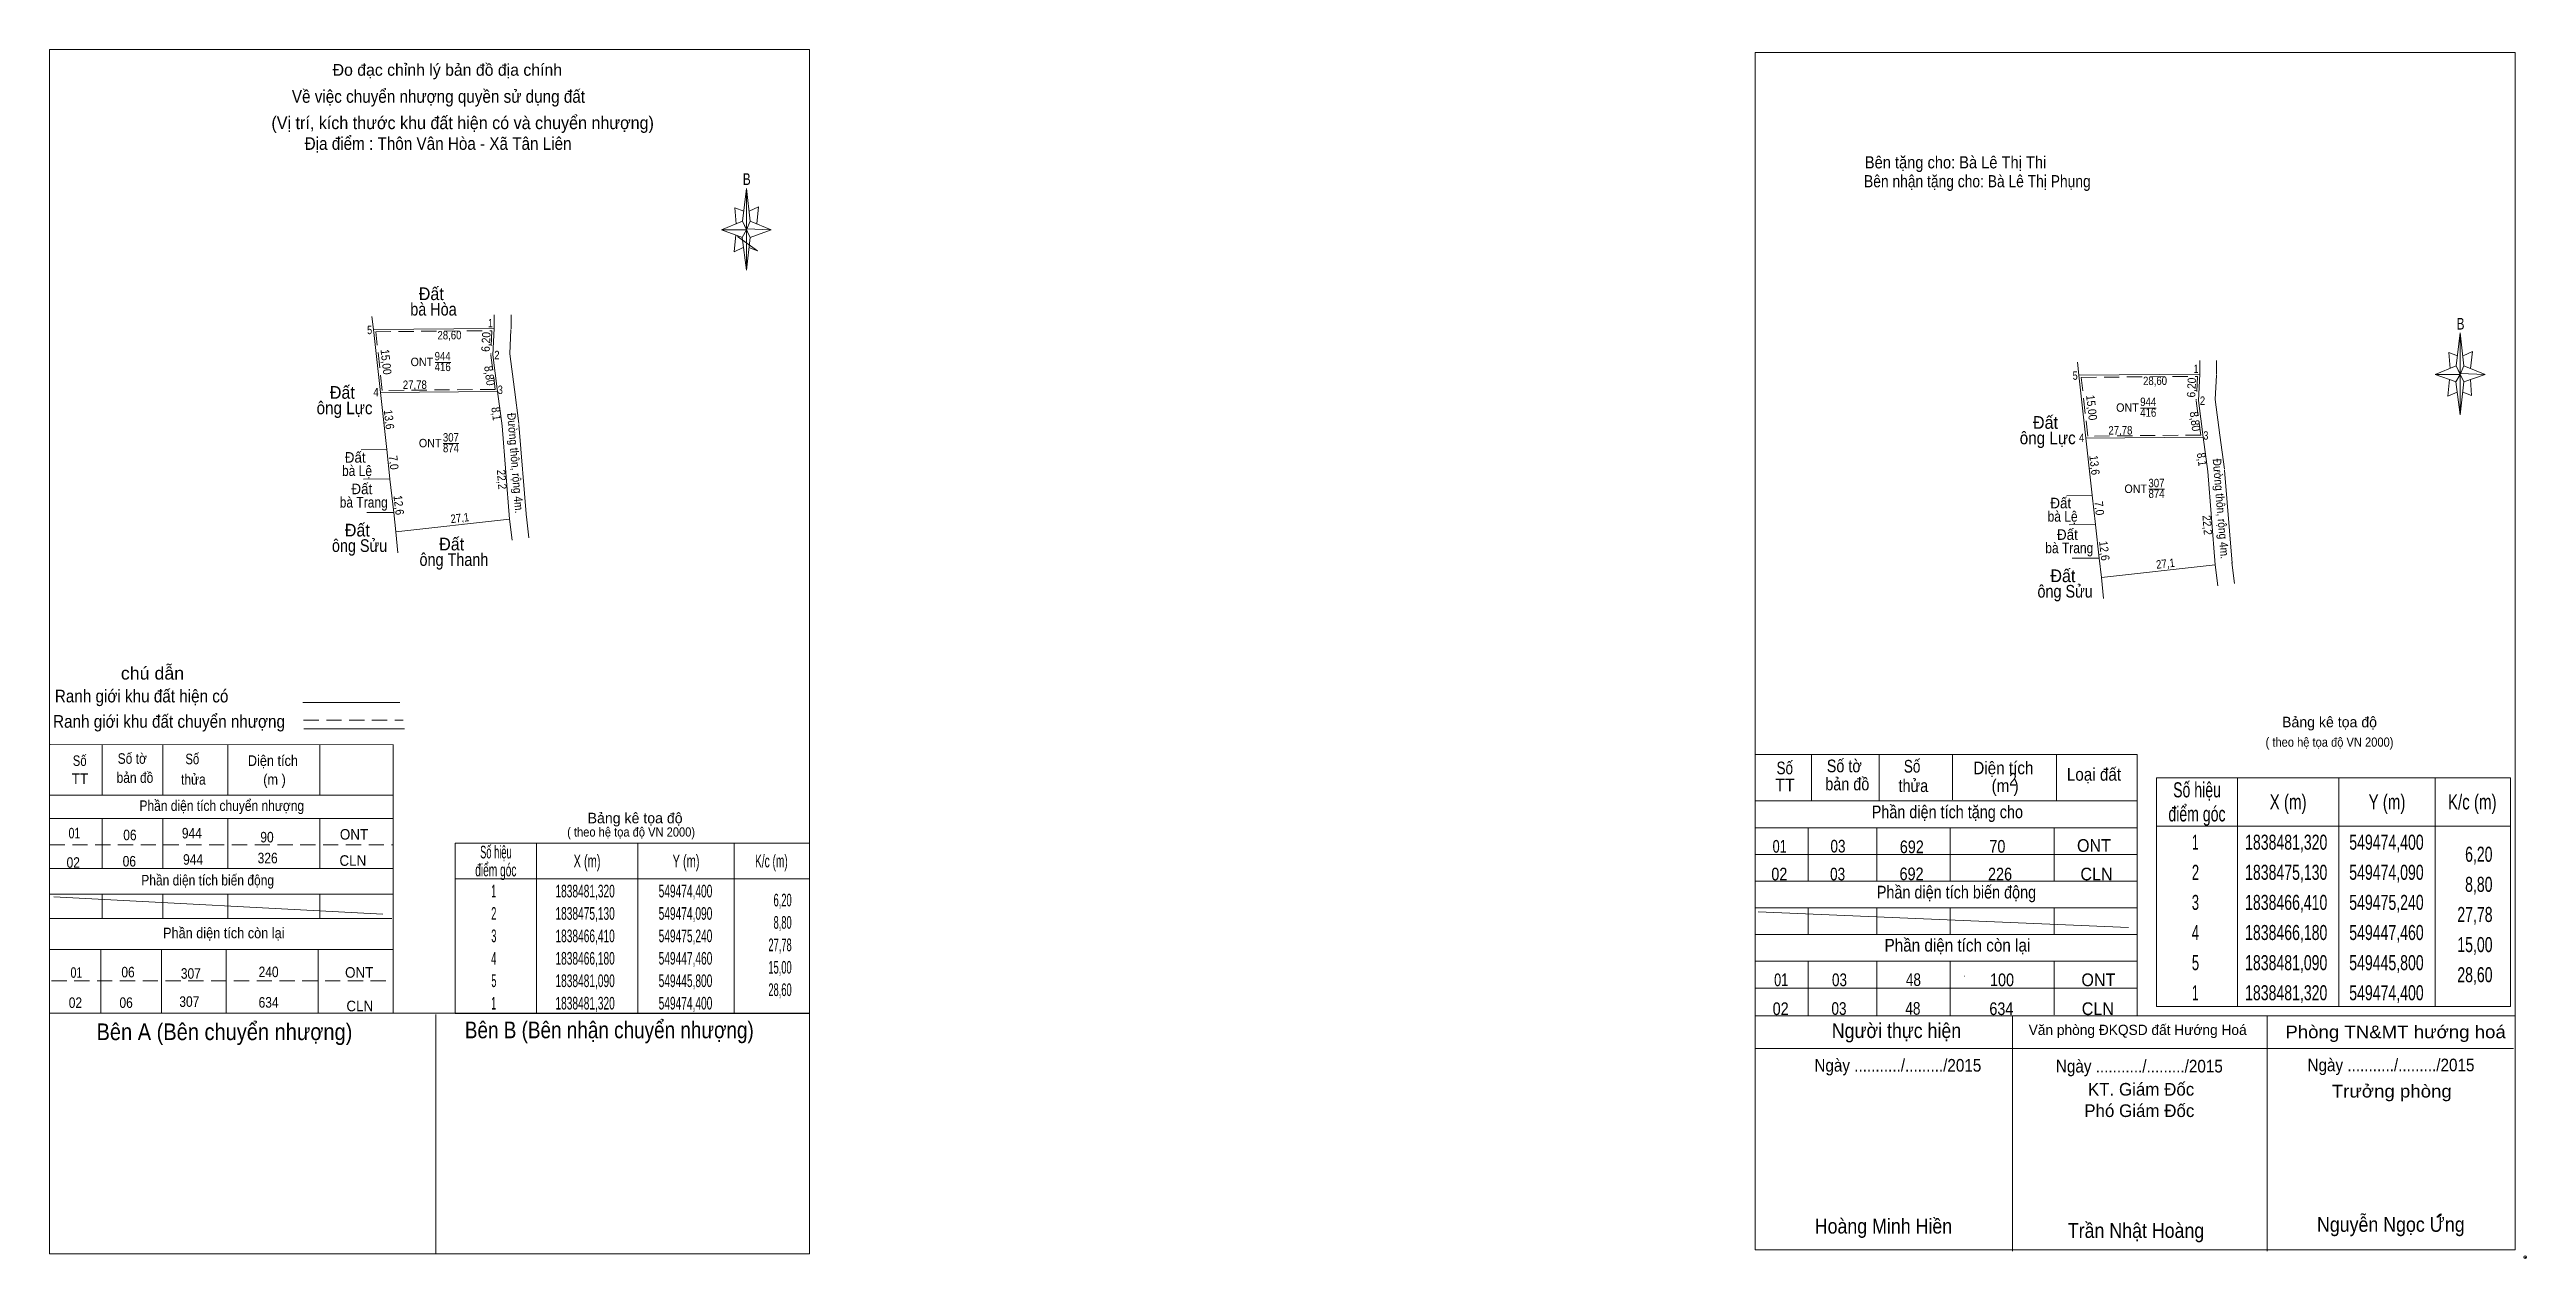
# Model space of a CAD drawing. Header units: metres. Extents: x 548965 to 549552, y 1838272 to 1838558.
import ezdxf
from ezdxf.enums import TextEntityAlignment as Align

# ---------------------------------------------------------------- set-up
doc = ezdxf.new("R2010")
doc.units = ezdxf.units.M
doc.header["$LTSCALE"] = 1.2
doc.header["$PDMODE"] = 32
doc.header["$PDSIZE"] = 0.6
doc.linetypes.add('MEDIUM_DASHED', pattern=[4.5, 3, -1.5])
for name, color, linetype, lineweight in [('1', 7, 'Continuous', 13), ('10', 7, 'Continuous', 13), ('12', 7, 'Continuous', 13), ('15', 7, 'Continuous', 13), ('17', 7, 'Continuous', 13), ('18', 7, 'Continuous', 13), ('20', 7, 'Continuous', 13), ('23', 7, 'Continuous', 13), ('40', 7, 'MEDIUM_DASHED', 13), ('63', 7, 'Continuous', 13)]:
    doc.layers.add(name, color=color, linetype=linetype, lineweight=lineweight)
doc.layers.add('34', color=7, linetype='Continuous')

msp = doc.modelspace()

# ---------------------------------------------------------------- hatches: boundary and pattern name
at = {"layer": '20'}
msp.add_hatch(color=256, dxfattribs=at).paths.add_polyline_path([(549530.78, 1838281.74), (549531.46, 1838282.14), (549531.54, 1838282.22), (549531.62, 1838282.3), (549531.62, 1838282.38), (549531.58, 1838282.46), (549531.5, 1838282.54), (549531.38, 1838282.46), (549531.26, 1838282.42), (549531.22, 1838282.38), (549530.58, 1838281.74)])

# ---------------------------------------------------------------- linework, layer by layer
at = {"layer": '1'}
for p, q in [((549056.43, 1838484.13), (549060.15, 1838484.13)), ((549460.4, 1838473.32), (549464.12, 1838473.32)), ((549058.39, 1838464.9), (549062.11, 1838464.9)), ((549462.36, 1838454.09), (549466.08, 1838454.09)), ((549046.65, 1838448.58), (549040.25, 1838448.62)), ((549450.62, 1838437.77), (549444.22, 1838437.81)), ((548966.14, 1838357.63), (549044.11, 1838353.5))]:
    msp.add_line(p, q, dxfattribs=at)
for points in [[(549070.43, 1838492.13), (549070.12, 1838485.94), (549071.27, 1838477.22), (549043.49, 1838476.99), (549041.83, 1838491.9)], [(549474.4, 1838481.32), (549474.09, 1838475.13), (549475.24, 1838466.41), (549447.46, 1838466.18), (549445.8, 1838481.09)]]:
    msp.add_lwpolyline(points, close=True, dxfattribs=at)
at = {"layer": '10'}
for p, q in [((549047.19, 1838443.99), (549047.64, 1838439.04)), ((549451.16, 1838433.18), (549451.61, 1838428.23))]:
    msp.add_line(p, q, dxfattribs=at)
at = {"layer": '12'}
msp.add_line((548965.13, 1838273.09), (549145.13, 1838273.09), dxfattribs=at)
at = {"layer": '15'}
for p, q in [((549071.27, 1838477.22), (549043.49, 1838476.99)), ((549475.24, 1838466.41), (549447.46, 1838466.18)), ((549038.94, 1838463.45), (549045, 1838463.49)), ((549039.52, 1838456.49), (549045.74, 1838456.53)), ((549442.91, 1838452.64), (549448.97, 1838452.68)), ((549443.49, 1838445.68), (549449.71, 1838445.72)), ((549369.84, 1838354.08), (549457.54, 1838350.32))]:
    msp.add_line(p, q, dxfattribs=at)
at = {"layer": '15', "linetype": 'MEDIUM_DASHED'}
for p, q in [((549070.7, 1838477.72), (549043.94, 1838477.49)), ((549474.67, 1838466.91), (549447.91, 1838466.68))]:
    msp.add_line(p, q, dxfattribs=at)
at = {"layer": '15'}
for points in [[(549041.83, 1838491.9), (549070.43, 1838492.13), (549070.12, 1838485.94)], [(549445.8, 1838481.09), (549474.4, 1838481.32), (549474.09, 1838475.13)]]:
    msp.add_lwpolyline(points, dxfattribs=at)
at = {"layer": '17'}
for p, q in [((548965.13, 1838273.09), (548965.13, 1838558.19)), ((549129.25, 1838517.53), (549130.17, 1838525.33)), ((549129.25, 1838513.73), (549124.25, 1838515.53)), ((549128.11, 1838513.97), (549132.85, 1838510.53)), ((549131.05, 1838513.73), (549130.17, 1838505.93)), ((549131.05, 1838517.53), (549136.05, 1838515.53)), ((549132.85, 1838510.53), (549130.77, 1838511.33)), ((549025.09, 1838403.62), (549048.09, 1838403.62)), ((549025.39, 1838397.38), (549049.19, 1838397.38)), ((549046.62, 1838393.6), (548965.26, 1838393.64)), ((548977.59, 1838393.6), (548977.59, 1838381.69)), ((548992, 1838393.6), (548992, 1838381.69)), ((549007.34, 1838393.6), (549007.34, 1838381.69)), ((549029.12, 1838393.6), (549029.12, 1838381.69)), ((549046.49, 1838393.6), (549046.49, 1838330.07)), ((548965.26, 1838381.69), (549046.49, 1838381.69)), ((548965.13, 1838376.12), (549046.49, 1838376.12)), ((548977.59, 1838376.12), (548977.59, 1838364.32)), ((548992, 1838376.12), (548992, 1838364.32)), ((549007.34, 1838376.12), (549007.34, 1838364.32)), ((549029.12, 1838376.12), (549029.12, 1838364.32)), ((548965.26, 1838364.32), (549046.37, 1838364.32)), ((548965.13, 1838358.26), (549046.49, 1838358.26)), ((548977.59, 1838358.26), (548977.59, 1838352.47)), ((548992, 1838358.26), (548992, 1838352.47)), ((549007.34, 1838358.26), (549007.34, 1838352.47)), ((549029.12, 1838358.26), (549029.12, 1838352.47)), ((548965.13, 1838352.47), (549046.24, 1838352.47)), ((548965.13, 1838345.16), (549046.49, 1838345.16)), ((548977.24, 1838345.16), (548977.24, 1838330.07)), ((548991.66, 1838345.16), (548991.66, 1838330.07)), ((549007, 1838345.16), (549007, 1838330.07)), ((549028.78, 1838345.16), (549028.78, 1838330.07)), ((548965.13, 1838330.07), (549145.13, 1838330.07)), ((549056.63, 1838329.74), (549056.63, 1838273.14))]:
    msp.add_line(p, q, dxfattribs=at)
at = {"layer": '17', "linetype": 'MEDIUM_DASHED'}
for p, q in [((549025.3, 1838399.42), (549048.9, 1838399.42)), ((548965.13, 1838369.9), (549046.49, 1838369.9)), ((548965.59, 1838337.69), (549046.49, 1838337.69))]:
    msp.add_line(p, q, dxfattribs=at)
at = {"layer": '17'}
for points in [[(548965.13, 1838558.19), (549145.13, 1838558.19), (549145.13, 1838273.09)], [(549129.57, 1838519.93), (549127.45, 1838520.73), (549127.77, 1838516.93)], [(549130.85, 1838519.93), (549133.05, 1838520.93), (549132.65, 1838516.93)], [(549130.17, 1838515.53), (549129.25, 1838517.53), (549124.25, 1838515.53)], [(549127.65, 1838514.33), (549127.25, 1838510.33), (549129.45, 1838511.33)], [(549130.17, 1838515.53), (549131.05, 1838513.73), (549136.05, 1838515.53)]]:
    msp.add_lwpolyline(points, dxfattribs=at)
for points in [[(549130.17, 1838525.33), (549131.05, 1838517.53), (549130.17, 1838515.53)], [(549130.17, 1838515.53), (549124.25, 1838515.53), (549129.25, 1838517.53), (549131.05, 1838513.73), (549136.05, 1838515.53), (549130.17, 1838515.73)], [(549130.17, 1838515.53), (549130.17, 1838505.93), (549129.17, 1838513.73)]]:
    msp.add_lwpolyline(points, close=True, dxfattribs=at)
at = {"layer": '18'}
for p, q in [((549041.48, 1838495.02), (549041.83, 1838491.9)), ((549074.45, 1838495.39), (549074.43, 1838492.11)), ((549041.83, 1838491.9), (549070.43, 1838492.13)), ((549074.42, 1838491.93), (549074.13, 1838486.15)), ((549074.13, 1838486.15), (549075.24, 1838477.74)), ((549445.45, 1838484.21), (549445.8, 1838481.09)), ((549478.42, 1838484.58), (549478.4, 1838481.3)), ((549075.24, 1838477.74), (549076.3, 1838469.66)), ((549445.8, 1838481.09), (549474.4, 1838481.32)), ((549478.39, 1838481.12), (549478.1, 1838475.34)), ((549478.1, 1838475.34), (549479.21, 1838466.93)), ((549072.33, 1838469.14), (549074.11, 1838447.05)), ((549076.32, 1838469.46), (549078.1, 1838447.37)), ((549479.21, 1838466.93), (549480.27, 1838458.85)), ((549045, 1838463.49), (549045.74, 1838456.53)), ((549476.3, 1838458.33), (549478.08, 1838436.24)), ((549480.29, 1838458.65), (549482.07, 1838436.56)), ((549448.97, 1838452.68), (549449.71, 1838445.72)), ((549074.11, 1838447.05), (549047.19, 1838443.99)), ((549478.08, 1838436.24), (549451.16, 1838433.18))]:
    msp.add_line(p, q, dxfattribs=at)
at = {"layer": '18', "linetype": 'MEDIUM_DASHED'}
for p, q in [((549042.39, 1838491.4), (549069.9, 1838491.63)), ((549043.94, 1838477.49), (549042.39, 1838491.4)), ((549069.9, 1838491.63), (549069.62, 1838485.97)), ((549069.62, 1838485.87), (549070.7, 1838477.72)), ((549446.36, 1838480.59), (549473.87, 1838480.82)), ((549447.91, 1838466.68), (549446.36, 1838480.59)), ((549473.87, 1838480.82), (549473.59, 1838475.16)), ((549473.59, 1838475.06), (549474.67, 1838466.91))]:
    msp.add_line(p, q, dxfattribs=at)
at = {"layer": '18'}
for points in [[(549070.45, 1838495.41), (549070.43, 1838492.13), (549070.12, 1838485.94)], [(549045, 1838463.49), (549043.49, 1838476.99), (549041.83, 1838491.9)], [(549070.12, 1838485.94), (549071.27, 1838477.22), (549072.33, 1838469.14)], [(549474.42, 1838484.6), (549474.4, 1838481.32), (549474.09, 1838475.13)], [(549448.97, 1838452.68), (549447.46, 1838466.18), (549445.8, 1838481.09)], [(549474.09, 1838475.13), (549475.24, 1838466.41), (549476.3, 1838458.33)], [(549047.19, 1838443.99), (549046.65, 1838448.58), (549045.72, 1838456.52)], [(549451.16, 1838433.18), (549450.62, 1838437.77), (549449.69, 1838445.71)]]:
    msp.add_lwpolyline(points, dxfattribs=at)
at = {"layer": '20'}
for p, q in [((549535.18, 1838483.3), (549536.1, 1838491.1)), ((549536.98, 1838483.3), (549541.98, 1838481.3)), ((549535.18, 1838479.5), (549530.18, 1838481.3)), ((549536.98, 1838479.5), (549536.1, 1838471.7)), ((549538.58, 1838480.1), (549538.78, 1838476.3)), ((549538.78, 1838476.3), (549536.7, 1838477.1)), ((549369.1, 1838391.34), (549459.58, 1838391.34)), ((549382.42, 1838391.34), (549382.42, 1838380.3)), ((549398.46, 1838391.34), (549398.46, 1838380.3)), ((549415.82, 1838391.34), (549415.82, 1838380.54)), ((549440.46, 1838391.34), (549440.46, 1838380.3)), ((549459.58, 1838391.34), (549459.58, 1838329.42)), ((549369.1, 1838380.3), (549459.58, 1838380.3)), ((549369.1, 1838373.98), (549459.58, 1838373.98)), ((549381.66, 1838373.98), (549381.66, 1838361.3)), ((549397.94, 1838373.98), (549397.94, 1838361.3)), ((549415.3, 1838373.98), (549415.3, 1838361.3)), ((549439.94, 1838373.98), (549439.94, 1838361.3)), ((549369.1, 1838367.62), (549459.58, 1838367.62)), ((549369.1, 1838361.3), (549459.58, 1838361.3)), ((549369.1, 1838354.98), (549459.58, 1838354.98)), ((549381.66, 1838354.98), (549381.66, 1838348.66)), ((549397.94, 1838354.98), (549397.94, 1838348.66)), ((549415.3, 1838354.98), (549415.3, 1838348.66)), ((549439.94, 1838354.98), (549439.94, 1838348.66)), ((549369.1, 1838348.66), (549459.58, 1838348.66)), ((549369.1, 1838342.34), (549459.58, 1838342.34)), ((549381.66, 1838342.34), (549381.66, 1838329.42)), ((549397.94, 1838342.34), (549397.94, 1838329.42)), ((549415.3, 1838342.34), (549415.3, 1838329.42)), ((549439.94, 1838342.34), (549439.94, 1838329.7)), ((549369.1, 1838336.02), (549459.58, 1838336.02)), ((549369.1, 1838329.42), (549549.1, 1838329.42)), ((549430.1, 1838329.42), (549430.1, 1838273.7)), ((549490.38, 1838329.42), (549490.38, 1838273.7)), ((549369.1, 1838321.7), (549548.7, 1838321.7))]:
    msp.add_line(p, q, dxfattribs=at)
for points in [[(549369.1, 1838557.5), (549549.1, 1838557.5), (549549.1, 1838274.02), (549369.1, 1838274.02)], [(549536.1, 1838491.1), (549536.98, 1838483.3), (549536.1, 1838481.3)], [(549536.1, 1838481.3), (549530.18, 1838481.3), (549535.18, 1838483.3), (549536.98, 1838479.5), (549541.98, 1838481.3), (549536.1, 1838481.5)], [(549536.1, 1838481.3), (549536.1, 1838471.7), (549535.1, 1838479.5)], [(549530.78, 1838281.74), (549531.46, 1838282.14), (549531.54, 1838282.22), (549531.62, 1838282.3), (549531.62, 1838282.38), (549531.58, 1838282.46), (549531.5, 1838282.54), (549531.38, 1838282.46), (549531.26, 1838282.42), (549531.22, 1838282.38), (549530.58, 1838281.74)]]:
    msp.add_lwpolyline(points, close=True, dxfattribs=at)
for points in [[(549536.1, 1838481.3), (549535.18, 1838483.3), (549530.18, 1838481.3)], [(549535.5, 1838485.7), (549533.38, 1838486.5), (549533.7, 1838482.7)], [(549536.78, 1838485.7), (549538.98, 1838486.7), (549538.58, 1838482.7)], [(549533.58, 1838480.1), (549533.18, 1838476.1), (549535.38, 1838477.1)], [(549536.1, 1838481.3), (549536.98, 1838479.5), (549541.98, 1838481.3)]]:
    msp.add_lwpolyline(points, dxfattribs=at)
msp.add_point((549551.5, 1838272.3), dxfattribs=at)
at = {"layer": '23'}
for p, q in [((549074.11, 1838447.05), (549074.72, 1838442.08)), ((549078.08, 1838447.54), (549078.69, 1838442.57)), ((549478.08, 1838436.24), (549478.69, 1838431.27)), ((549482.05, 1838436.73), (549482.66, 1838431.76))]:
    msp.add_line(p, q, dxfattribs=at)
at = {"layer": '40'}
for p, q in [((549412.22, 1838359.62), (549412.18, 1838359.62)), ((549418.74, 1838338.86), (549418.7, 1838338.86)), ((549412.7, 1838327.74), (549412.66, 1838327.74))]:
    msp.add_line(p, q, dxfattribs=at)
at = {"layer": '63'}
for p, q in [((549483.35, 1838385.79), (549483.35, 1838331.61)), ((549507.33, 1838385.79), (549507.33, 1838331.61)), ((549530.16, 1838385.79), (549530.16, 1838331.61)), ((549464.17, 1838374.37), (549547.98, 1838374.37)), ((549080.44, 1838370.34), (549080.44, 1838329.99)), ((549104.44, 1838370.34), (549104.44, 1838329.99)), ((549127.29, 1838370.34), (549127.29, 1838329.99)), ((549061.24, 1838361.83), (549145.13, 1838361.83))]:
    msp.add_line(p, q, dxfattribs=at)
for points in [[(549464.17, 1838385.79), (549547.98, 1838385.79), (549547.98, 1838331.61), (549464.17, 1838331.61)], [(549061.24, 1838370.34), (549145.13, 1838370.34), (549145.13, 1838329.99), (549061.24, 1838329.99)]]:
    msp.add_lwpolyline(points, close=True, dxfattribs=at)

# ---------------------------------------------------------------- texts
at = {"layer": '1'}
for s, height, width, p in [('Đất ', 3, 0.95, (549056.07, 1838498.88)), ('bà Hòa', 3, 0.85, (549056.065, 1838495.22)), ('ONT', 2, 0.95, (549053.325, 1838483.25)), ('416', 2, 0.85, (549058.25, 1838482.07)), ('944', 2, 0.85, (549058.235, 1838484.61)), ('Đất ', 3, 0.95, (549035.01, 1838475.52)), ('ông Lực', 3, 0.9, (549035.005, 1838471.86)), ('Đất ', 3, 0.95, (549438.41, 1838468.41)), ('ONT', 2, 0.95, (549457.295, 1838472.44)), ('416', 2, 0.85, (549462.22, 1838471.26)), ('944', 2, 0.85, (549462.205, 1838473.8)), ('ONT', 2, 0.95, (549055.285, 1838464.02)), ('307', 2, 0.85, (549060.19, 1838465.38)), ('ông Lực', 3, 0.9, (549438.405, 1838464.75)), ('bà Lệ', 2.5, 0.85, (549037.965, 1838457.23)), ('Đất ', 2.5, 0.95, (549037.97, 1838460.39)), ('874', 2, 0.85, (549060.215, 1838462.84)), ('Đất ', 2.5, 0.95, (549039.54, 1838452.93)), ('ONT', 2, 0.95, (549459.255, 1838453.21)), ('307', 2, 0.85, (549464.16, 1838454.57)), ('874', 2, 0.85, (549464.185, 1838452.03)), ('bà Trang', 2.5, 0.85, (549039.545, 1838449.77)), ('bà Lệ', 2.5, 0.85, (549441.935, 1838446.42)), ('Đất ', 2.5, 0.95, (549441.94, 1838449.58)), ('ông Sửu', 3, 0.85, (549038.555, 1838439.26)), ('Đất ', 3, 0.95, (549038.56, 1838442.92)), ('Đất ', 3, 0.95, (549060.91, 1838439.62)), ('Đất ', 2.5, 0.95, (549443.51, 1838442.12)), ('ông Thanh', 3, 0.85, (549060.91, 1838435.96)), ('bà Trang', 2.5, 0.85, (549443.515, 1838438.96)), ('ông Sửu', 3, 0.85, (549442.525, 1838428.45)), ('Đất ', 3, 0.95, (549442.53, 1838432.11))]:
    msp.add_text(s, height=height, dxfattribs=dict(at, width=width)).set_placement(p, align=Align.CENTER)
at = {"layer": '1', "width": 0.9}
for p in [(549074.471, 1838460.22), (549478.441, 1838449.41)]:
    msp.add_text('Đường thôn, rộng 4m.', height=2, rotation=274.607, dxfattribs=at).set_placement(p, align=Align.CENTER)
at = {"layer": '17'}
msp.add_text('Đo đạc chỉnh lý bản đồ địa chính', height=2.8, dxfattribs=at).set_placement((549059.355, 1838551.99), align=Align.CENTER)
for s, height, width, p in [('Về việc chuyển nhượng quyền sử dụng đất', 3, 0.9, (549057.245, 1838545.59)), ('B', 2.756, 0.75, (549130.27, 1838526.13)), ('chú dẫn', 3, 1.05, (548989.515, 1838409.04)), ('Ranh giới khu đất hiện có ', 3, 0.9, (548987.44, 1838403.64)), ('Ranh giới khu đất chuyển nhượng', 3, 0.9, (548993.43, 1838397.64)), ('Số', 2.5, 0.8, (548972.275, 1838388.6)), ('Số tờ', 2.5, 0.85, (548984.725, 1838389.1)), ('Số', 2.5, 0.8, (548998.945, 1838389)), ('Diện tích', 2.5, 0.9, (549018.04, 1838388.6)), ('TT', 2.5, 0.95, (548972.335, 1838384.33)), ('bản đồ', 2.5, 0.85, (548985.36, 1838384.59)), ('thửa', 2.5, 0.85, (548999.195, 1838384.16)), ('(m )', 2.5, 0.9, (549018.415, 1838384.16)), ('Phần diện tích chuyển nhượng', 2.5, 0.85, (549005.925, 1838377.94)), ('01', 2.5, 0.75, (548971.025, 1838371.45)), ('06', 2.5, 0.85, (548984.17, 1838371)), ('944', 2.5, 0.85, (548998.845, 1838371.43)), ('90', 2.5, 0.85, (549016.635, 1838370.49)), ('ONT', 2.5, 0.95, (549037.25, 1838371.15)), ('02', 2.5, 0.85, (548970.75, 1838364.48)), ('06', 2.5, 0.85, (548984.03, 1838364.78)), ('944', 2.5, 0.85, (548999.135, 1838365.2)), ('326', 2.5, 0.85, (549016.79, 1838365.54)), ('CLN', 2.5, 0.95, (549036.975, 1838364.95)), ('Phần diện tích biến động', 2.5, 0.85, (549002.58, 1838360.3)), ('Phần diện tích còn lại', 2.5, 0.9, (549006.4, 1838347.8)), ('01', 2.5, 0.75, (548971.495, 1838338.44)), ('06', 2.5, 0.85, (548983.72, 1838338.54)), ('307', 2.5, 0.85, (548998.6, 1838338.21)), ('240', 2.5, 0.85, (549017.015, 1838338.59)), ('ONT', 2.5, 0.95, (549038.48, 1838338.46)), ('02', 2.5, 0.85, (548971.26, 1838331.3)), ('06', 2.5, 0.85, (548983.27, 1838331.31)), ('307', 2.5, 0.85, (548998.24, 1838331.55)), ('634', 2.5, 0.85, (549017.015, 1838331.37)), ('CLN', 2.5, 0.95, (549038.625, 1838330.51)), ('Bên A (Bên chuyển nhượng)', 3.94, 0.9, (549006.56, 1838323.69)), ('Bên B (Bên nhận chuyển nhượng)', 3.94, 0.85, (549097.715, 1838324.12))]:
    msp.add_text(s, height=height, dxfattribs=dict(at, width=width)).set_placement(p, align=Align.CENTER)
at = {"layer": '17', "width": 0.95}
msp.add_text('(Vị trí, kích thước khu đất hiện có và chuyển nhượng)', height=3, dxfattribs=at).set_placement((549017.68, 1838539.35))
at = {"layer": '20'}
for s, height, width, p in [('Địa điểm : Thôn Vân Hòa - Xã Tân Liên', 3, 0.9, (549057.165, 1838534.45)), ('B', 2.756, 0.75, (549536.2, 1838491.9)), ('( theo hệ tọa độ VN 2000)', 2.187, 0.9, (549505.15, 1838393.14)), ('Số', 3, 0.8, (549376.13, 1838386.62)), ('Số tờ', 3, 0.85, (549390.225, 1838387.1)), ('Số', 3, 0.8, (549406.29, 1838387.02)), ('Diện tích', 3, 0.9, (549427.905, 1838386.62)), ('TT', 3, 0.95, (549376.175, 1838382.58)), ('bản đồ', 3, 0.85, (549390.935, 1838382.82)), ('thửa', 3, 0.85, (549406.58, 1838382.42)), ('(m )', 3, 0.9, (549428.315, 1838382.42)), ('2', 3, 0.8, (549430.175, 1838383.94)), ('Loại đất', 3, 0.9, (549449.365, 1838385.1)), ('Phần diện tích tặng cho', 3, 0.85, (549414.635, 1838376.22)), ('( theo hệ tọa độ VN 2000)', 2.187, 0.9, (549102.88, 1838371.87)), ('01', 3, 0.75, (549374.92, 1838368.06)), ('03', 3, 0.8, (549388.725, 1838368.1)), ('692', 3, 0.85, (549406.22, 1838367.94)), ('70', 3, 0.85, (549426.49, 1838368.06)), ('ONT', 3, 0.95, (549449.365, 1838368.26)), ('02', 3, 0.85, (549374.84, 1838361.5)), ('03', 3, 0.8, (549388.645, 1838361.5)), ('Phần diện tích biến động', 3, 0.85, (549416.795, 1838357.22)), ('692', 3, 0.85, (549406.16, 1838361.54)), ('226', 3, 0.85, (549427.12, 1838361.5)), ('CLN', 3, 0.95, (549449.96, 1838361.5)), ('Phần diện tích còn lại', 3, 0.9, (549417.025, 1838344.66)), ('01', 3, 0.75, (549375.28, 1838336.46)), ('03', 3, 0.8, (549389.085, 1838336.46)), ('48', 3, 0.8, (549406.595, 1838336.5)), ('100', 3, 0.85, (549427.59, 1838336.46)), ('ONT', 3, 0.95, (549450.405, 1838336.46)), ('02', 3, 0.85, (549375.16, 1838329.62)), ('03', 3, 0.8, (549388.965, 1838329.66)), ('48', 3, 0.8, (549406.475, 1838329.7)), ('634', 3, 0.85, (549427.43, 1838329.62)), ('CLN', 3, 0.95, (549450.28, 1838329.62)), ('Người thực hiện', 3.5, 0.9, (549402.59, 1838324.18)), ('Phòng TN&MT hướng hoá', 3, 1.1, (549520.795, 1838324.14)), ('Ngày .........../........./2015', 3, 0.9, (549402.91, 1838316.22)), ('Ngày .........../........./2015', 3, 0.9, (549460.11, 1838316.02)), ('Ngày .........../........./2015', 3, 0.9, (549519.71, 1838316.3)), ('Trưởng phòng', 3, 1.1, (549519.895, 1838310.1)), ('Hoàng Minh Hiền', 3.5, 0.9, (549399.5, 1838277.9)), ('Trần Nhật Hoàng', 3.5, 0.9, (549459.325, 1838276.86)), ('Nguyễn Ngọc Ưng', 3.5, 0.9, (549519.675, 1838278.3))]:
    msp.add_text(s, height=height, dxfattribs=dict(at, width=width)).set_placement(p, align=Align.CENTER)
for s, height, p in [('Bảng kê tọa độ', 2.5, (549505.155, 1838397.74)), ('Bảng kê tọa độ', 2.5, (549103.825, 1838375.01)), ('Văn phòng ĐKQSD đất Hướng Hoá ', 2.43, (549460.16, 1838324.9)), ('KT. Giám Đốc', 3, (549460.52, 1838310.54)), ('Phó Giám Đốc', 3, (549460.095, 1838305.48))]:
    msp.add_text(s, height=height, dxfattribs=at).set_placement(p, align=Align.CENTER)
at = {"layer": '34'}
for s, width, p in [('Bên tặng cho: Bà Lê Thị Thi', 0.9, (549395.1, 1838530.06)), ('Bên nhận tặng cho: Bà Lê Thị Phụng', 0.85, (549394.9, 1838525.58))]:
    msp.add_text(s, height=2.88, dxfattribs=dict(at, width=width)).set_placement(p)
at = {"layer": '63'}
for s, height, width, p in [(' 5', 2, 0.8, (549041.54, 1838490.82)), (' 1', 2, 0.75, (549070.13, 1838492.42)), (' 2', 2, 0.85, (549071.73, 1838484.87)), (' 1', 2, 0.75, (549474.1, 1838481.61)), (' 4', 2, 0.85, (549043.1, 1838476.1)), (' 3', 2, 0.8, (549072.49, 1838476.64)), (' 5', 2, 0.8, (549445.51, 1838480.01)), (' 2', 2, 0.85, (549475.7, 1838474.06)), (' 4', 2, 0.85, (549447.07, 1838465.29)), (' 3', 2, 0.8, (549476.46, 1838465.83)), ('6,20', 3.564, 0.7, (549543.76, 1838365.91)), ('8,80', 3.564, 0.7, (549543.76, 1838358.78)), ('6,20', 3, 0.55, (549140.91, 1838355.35)), ('27,78', 3.564, 0.7, (549543.77, 1838351.65)), ('8,80', 3, 0.55, (549140.91, 1838350.05)), ('15,00', 3.564, 0.7, (549543.77, 1838344.52)), ('27,78', 3, 0.55, (549140.92, 1838344.74)), ('15,00', 3, 0.55, (549140.91, 1838339.43)), ('28,60', 3, 0.55, (549140.91, 1838334.12)), ('28,60', 3.564, 0.7, (549543.77, 1838337.39))]:
    msp.add_text(s, height=height, dxfattribs=dict(at, width=width)).set_placement(p, align=Align.RIGHT)
for s, rotation, width, p in [('28,60', 0.461, 0.85, (549059.862, 1838489.583)), ('6,20', 87.133, 0.9, (549069.485, 1838488.94)), ('15,00', 276.353, 0.9, (549043.854, 1838484.131)), ('8,80', 277.513, 0.9, (549068.362, 1838480.856)), ('27,78', 0.474, 0.85, (549051.657, 1838477.854)), ('28,60', 0.461, 0.85, (549463.832, 1838478.773)), ('6,20', 87.133, 0.9, (549473.455, 1838478.13)), ('13,6', 276.382, 0.9, (549044.552, 1838470.506)), ('8,1', 277.474, 0.85, (549069.961, 1838471.855)), ('15,00', 276.353, 0.9, (549447.824, 1838473.321)), ('8,80', 277.513, 0.9, (549472.332, 1838470.046)), ('27,78', 0.474, 0.85, (549455.627, 1838467.044)), ('7,0', 276.069, 0.9, (549045.67, 1838460.311)), ('13,6', 276.382, 0.9, (549448.522, 1838459.696)), ('8,1', 277.474, 0.85, (549473.931, 1838461.045)), ('22,2', 274.607, 0.9, (549071.267, 1838456.33)), ('12,6', 276.691, 0.9, (549046.865, 1838450.227)), ('27,1', 6.485, 0.85, (549062.427, 1838446.314)), ('7,0', 276.069, 0.9, (549449.64, 1838449.501)), ('22,2', 274.607, 0.9, (549475.237, 1838445.52)), ('12,6', 276.691, 0.9, (549450.835, 1838439.417)), ('27,1', 6.485, 0.85, (549466.397, 1838435.504))]:
    msp.add_text(s, height=2, rotation=rotation, dxfattribs=dict(at, width=width)).set_placement(p, align=Align.CENTER)
for s, height, width, p in [('Số hiệu', 3.564, 0.7, (549473.77, 1838381.16)), ('điểm góc', 3.564, 0.7, (549473.76, 1838375.46)), ('X (m)', 3.564, 0.75, (549495.35, 1838378.3)), ('Y (m)', 3.564, 0.75, (549518.765, 1838378.3)), ('K/c (m)', 3.564, 0.75, (549538.96, 1838378.3)), (' 1', 3.564, 0.6, (549472.965, 1838368.76)), ('1838481,320', 3.564, 0.7, (549494.895, 1838368.76)), ('549474,400', 3.564, 0.7, (549518.64, 1838368.76)), ('điểm góc', 3, 0.6, (549070.84, 1838362.46)), ('Số hiệu', 3, 0.55, (549070.855, 1838366.71)), ('X (m)', 3, 0.65, (549092.445, 1838364.58)), ('Y (m)', 3, 0.65, (549115.895, 1838364.58)), ('K/c (m)', 3, 0.6, (549136.105, 1838364.58)), (' 1', 3, 0.5, (549070.05, 1838357.47)), ('1838481,320', 3, 0.6, (549091.985, 1838357.47)), ('549474,400', 3, 0.6, (549115.76, 1838357.47)), (' 2', 3.564, 0.65, (549472.98, 1838361.63)), ('1838475,130', 3.564, 0.7, (549494.895, 1838361.63)), ('549474,090', 3.564, 0.7, (549518.64, 1838361.63)), (' 2', 3, 0.55, (549070.045, 1838352.17)), ('1838475,130', 3, 0.6, (549091.985, 1838352.17)), ('549474,090', 3, 0.6, (549115.76, 1838352.17)), (' 3', 3.564, 0.65, (549472.96, 1838354.51)), ('1838466,410', 3.564, 0.7, (549494.895, 1838354.51)), ('549475,240', 3.564, 0.7, (549518.64, 1838354.51)), (' 3', 3, 0.55, (549070.055, 1838346.86)), ('1838466,410', 3, 0.6, (549091.985, 1838346.86)), ('549475,240', 3, 0.6, (549115.76, 1838346.86)), (' 4', 3.564, 0.65, (549472.965, 1838347.38)), ('1838466,180', 3.564, 0.7, (549494.895, 1838347.38)), ('549447,460', 3.564, 0.7, (549518.64, 1838347.38)), (' 4', 3, 0.55, (549070.05, 1838341.55)), ('1838466,180', 3, 0.6, (549091.985, 1838341.55)), ('549447,460', 3, 0.6, (549115.76, 1838341.55)), (' 5', 3.564, 0.65, (549472.98, 1838340.24)), ('1838481,090', 3.564, 0.7, (549494.895, 1838340.24)), ('549445,800', 3.564, 0.7, (549518.64, 1838340.24)), (' 5', 3, 0.55, (549070.07, 1838336.24)), ('1838481,090', 3, 0.6, (549091.985, 1838336.24)), ('549445,800', 3, 0.6, (549115.76, 1838336.24)), (' 1', 3.564, 0.6, (549472.965, 1838333.12)), ('1838481,320', 3.564, 0.7, (549494.895, 1838333.12)), ('549474,400', 3.564, 0.7, (549518.64, 1838333.12)), (' 1', 3, 0.5, (549070.05, 1838330.93)), ('1838481,320', 3, 0.6, (549091.985, 1838330.93)), ('549474,400', 3, 0.6, (549115.76, 1838330.93))]:
    msp.add_text(s, height=height, dxfattribs=dict(at, width=width)).set_placement(p, align=Align.CENTER)

doc.saveas('drawing.dxf')
